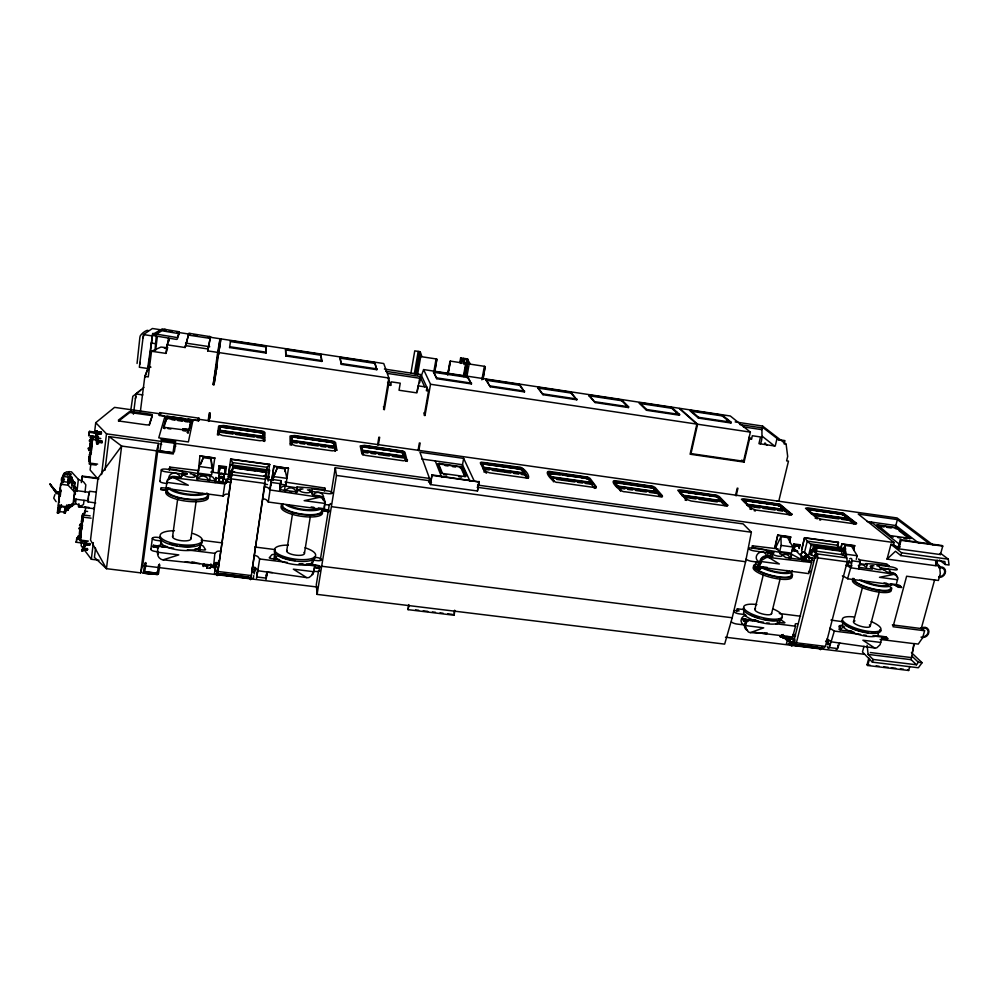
<?xml version="1.0" encoding="UTF-8"?>
<svg xmlns="http://www.w3.org/2000/svg" width="999" height="999" viewBox="0 0 999 999"><rect width="100%" height="100%" fill="white"/><g stroke="black" fill="none" stroke-linecap="round" stroke-linejoin="round"><path stroke-width="1.5" d="M266.583 470.329L267.045 467.307L269.668 464.373L230.669 459.028L228.621 473.339M264.885 475.162L268.793 476.66L268.793 477.634L265.859 478.209L266.558 470.866L251.074 577.597L217.645 573.488L217.782 572.09M267.008 470.017L267.045 467.307L232.567 462.599L230.669 459.028M548.763 473.826L560.139 474.7M548.901 473.189L550.049 472.689M594.417 488.361L591.42 484.265L591.708 482.867L550.936 477.135L548.314 472.777L551.011 472.777M230.544 340.746L229.595 347.552L266.071 353.034L266.296 346.154L230.544 340.746L230.432 341.558L266.184 346.965M266.071 353.034L266.296 346.154M263.199 436.663L263.249 434.24M263.374 441.296L263.724 432.38L262.737 431.593L221.041 425.724L219.93 426.211L218.719 435.052L217.42 434.877L218.656 426.036L223.576 425.487L263.624 431.493L264.985 432.555L264.66 441.471M262.837 436.95L262.999 432.954L261.276 432.018L223.426 426.635L220.467 426.96L219.93 430.931M80.844 527.584C80.482 524.2 78.496 536.825 79.745 534.79M81.581 521.366L81.568 523.101L82.093 521.053M81.756 526.411L81.606 524.85L80.682 528.796M82.268 520.179L82.393 522.277M82.905 515.334L82.917 513.586L82.555 514.947M92.545 436.538L90.647 451.173L91.421 448.901M88.886 459.627L88.861 461.513L89.386 459.552M90.26 447.29L90.36 448.788M90.197 453.783L90.222 451.898L89.523 454.695M92.095 439.173L91.983 437.325L91.296 439.997M251.91 568.419L254.733 569.929L254.695 571.091L251.773 571.903L264.947 484.203M746.303 621.415L745.341 627.097L748.263 631.843A5.719 5.37 82.2 0 0 750.399 632.604L762.374 633.291M250.624 576.972L250.512 579.707L251.136 576.211L251.074 577.597M60.227 496.303L60.315 494.093L56.356 493.581L49.95 484.065L56.718 491.858L59.69 492.245L56.506 492.282L49.95 484.065L56.568 493.144L59.553 493.531L59.253 496.166L60.227 496.303L60.914 490.184L59.94 490.059L59.49 492.669M220.767 551.198A4.121 1.349 7.3 0 0 216.746 551.673L214.872 553.359L213.424 567.794L214.847 566.483L216.021 562.574L213.174 565.184L163.112 559.827A6.256 6.106 -16 0 1 160.664 558.99C155.894 556.206 157.68 549.7 158.479 545.442L157.979 547.664L153.122 546.665L157.979 547.664M80.407 534.602L80.457 537.362M81.456 521.903L81.631 520.554M82.18 521.441L82.48 518.631M82.842 516.146L83.017 514.81M82.667 522.052L83.416 516.333M88.761 460.152L88.948 458.791M90.31 453.271L90.135 454.62L90.472 453.259M139.947 362.4L140.185 363.936M266.034 578.184L265.984 579.27L267.307 571.89M217.645 573.488L232.879 466.283L232.292 471.391M264.523 486.713A4.146 1.174 8.2 0 1 268.444 488.086L270.105 489.972L319.593 497.327A6.119 4.758 2 0 1 321.978 498.064L325.012 502.147L324.101 511.063L328.858 511.7L324.163 510.689L323.926 508.653L318.231 507.892M232.305 465.284L232.567 462.599L232.13 465.634M230.369 477.647L228.471 476.735L228.571 475.761M228.471 476.735L229.208 471.303L232.243 470.741M280.207 485.489L280.994 480.656L271.478 479.37L270.117 487.687M218.007 569.942L218.144 568.593L217.245 575.624L217.47 574.25L250.574 578.334M80.095 532.692L80.02 536.138L80.345 535.302M81.531 520.954L81.731 519.605M88.836 459.165L89.523 454.333M90.984 442.345C91.808 428.983 87.725 458.941 90.747 444.33C90.397 449.35 90.734 442.095 91.059 444.368M90.11 455.407L90.235 454.258M88.299 497.977L88.374 500.636M216.858 571.59L214.997 570.566L215.122 569.405M214.997 570.566L215.747 565.084L218.756 564.298M85.04 492.007L85.827 484.84L83.541 481.843L78.372 479.37L71.453 471.803L66.209 471.903L65.035 474.238M219.193 480.219L219.081 481.231L222.652 481.705L222.765 480.706M222.652 481.705L223.252 477.347L219.68 476.86L219.081 481.231M58.417 505.157L59.391 505.282L58.329 512.949L57.355 512.824L60.602 484.24L62.55 480.219M58.329 512.949L59.391 505.282M59.341 506.53L58.666 512.475A5.582 5.132 11.5 0 1 59.341 506.53L60.127 506.63M64.485 479.195L62.875 482.567L62.088 482.455L62.775 476.448L64.386 473.126L65.172 473.226L64.773 476.323M61.201 504.632L59.441 512.574L57.355 512.824M62.875 482.567L63.749 476.523L68.631 477.172L68.044 482.242L63.162 481.593M61.214 507.405L61.501 504.907M66.671 509.715L65.097 513.299L64.311 513.199L64.997 507.255L65.772 507.355L66.833 504.994M67.757 483.204L68.456 477.197L70.017 473.876L70.804 473.976L70.117 479.945L68.544 483.316L67.757 483.204L68.806 480.956M65.097 513.299L65.772 507.355M68.544 483.316L69.243 477.31L70.804 473.976M66.096 508.104L65.872 510.077L67.932 510.339L68.644 507.28L66.583 507.017L66.096 508.104L68.157 508.366L68.644 507.28M69.318 480.144L70.03 477.122L72.103 477.397L71.866 479.383L71.391 480.407L69.318 480.144L70.03 477.122M66.846 508.241L67.183 505.294M67.932 510.339L68.157 508.366M71.391 480.407L72.103 477.397M71.816 487.699L72.815 482.092L74.875 482.355L74.176 488.449M73.701 489.498L74.875 482.355M59.141 505.819L65.647 506.655L73.102 503.846L74.475 491.958L76.286 487.874L74.188 485.651M75.949 490.821L76.286 487.874M67.095 509.527L75.549 503.558L76.074 499.025M76.96 491.458L78.372 479.37M93.519 508.079L94.031 508.703L78.521 506.705L78.871 503.696M81.344 482.592L82.28 476.073L97.128 478.034M81.743 480.581L82.28 476.073M85.202 543.394L76.124 542.257L76.948 537.937L79.808 538.299M98.576 436.925L88.686 435.564L89.51 431.356L97.203 432.417M76.698 540.034L76.948 537.937M89.51 431.356L88.686 435.564M80.657 532.167L79.695 534.115L80.095 531.655L80.819 531.743M90.959 446.116L90.072 446.378L90.484 443.918M80.032 534.065L80.357 532.13L80.332 534.103M90.809 446.478L90.872 445.129M87.025 541.957L80.22 541.108L80.195 540.059L83.317 514.997L84.878 511.126L87.587 511.476M96.229 465.097L89.336 464.173L93.057 436.163M159.365 415.459L159.753 412.624L198.938 418.169L198.614 420.641L159.365 415.459L159.753 412.624M206.905 566.758L206.768 567.944L210.29 568.369L210.427 567.195A2.51 2.323 0.5 0 0 211.388 565.659M210.29 568.369L210.889 563.936M81.481 542.594L81.119 545.654L91.334 559.265L99.063 560.214M84.952 513.436L85.677 507.305M90.834 463.886L90.11 469.992L97.652 478.633M94.455 433.379L95.729 422.689L114.56 407.38L160.864 413.923M91.334 559.265L93.344 542.607M101.586 474.562L106.506 433.853L95.729 422.689M95.554 548.139L94.43 557.392L106.456 568.681L140.684 572.864L143.044 563.374L158.691 443.406L109.103 436.575L105.007 470.242M219.68 476.86L219.555 477.859L223.139 478.334M256.83 575.661L256.606 578.121L259.665 558.978L258.067 556.868A4.096 1.336 7.8 0 0 254.196 555.407M130.782 410.352L132.805 396.316L140.647 390.209M133.429 414.21L133.729 411.838M133.878 410.789L135.989 393.943L143.918 387.412M166.234 330.607L152.397 328.509L143.431 334.578L139.336 367.257L147.627 368.469L148.601 365.946M84.028 500.324L83.491 504.557L80.682 506.093L75.549 503.558M140.409 411.238L144.818 376.398L148.489 366.883L150.961 367.157M147.627 368.469L152.71 333.554L156.443 333.991L155.045 349.8M156.443 333.991L152.71 333.554L148.127 370.254M167.832 347.814L160.964 347.065L151.523 351.261L148.264 376.91L144.818 376.398M155.594 350.399L157.343 336.675M75.287 494.493L75.437 493.406M90.335 445.292L91.334 439.173M88.961 458.004L89.123 456.755M81.643 519.83L81.993 517.357M90.347 456.918L90.085 461.675L90.385 461.001M80.557 533.129L82.218 524.925L82.38 525.586M164.71 331.031L164.947 329.171M151.523 351.261L165.909 353.396L167.02 344.805L169.193 338.611L168.456 338.349L167.695 344.23M168.831 341.421L169.193 338.611M140.684 572.864L156.568 450.836L158.691 443.406M207.742 336.888L220.042 338.748L218.843 348.077A396.266 3.496 -82 0 1 215.459 372.515L215.772 369.618L216.546 369.73M219.618 348.201L220.829 338.873L383.753 363.536L388.886 378.022L383.579 409.44L384.365 409.553L388.511 385.065L387.575 382.355M230.632 478.171C230.045 483.304 232.005 468.581 230.831 476.698M81.231 531.768L80.757 538.461M88.449 496.878L87.987 501.86L95.704 502.934M143.232 572.752L143.369 571.628L157.392 573.339L157.243 574.462L143.119 573.151L157.243 574.462M159.141 450.861L158.991 452.023L173.289 453.983L173.451 452.822L159.141 450.861L173.451 452.822M161.426 439.123L161.276 440.272L175.412 442.232L175.562 441.071L161.426 439.123L175.562 441.071M163.749 428.259L166.483 417.982L189.773 421.016L190.747 421.403L190.584 422.589M164.735 428.671L164.897 427.447L163.911 427.048M166.321 419.18L166.483 417.982M167.42 419.068L167.582 417.882M150.899 549.3L152.36 538.261A4.845 1.548 6.5 0 1 157.517 537.35L160.227 537.699M159.865 481.156L161.351 469.842A4.908 1.361 7.1 0 1 166.546 469.18L182.38 471.316L182.143 472.477L187.15 473.751M167.245 546.54L153.421 545.516L158.379 545.854M160.652 489.448L165.609 490.097L160.652 489.448L161.051 487.699L166.046 488.099M203.471 565.072L203.272 566.533L203.646 563.998M167.02 344.805L185.115 347.515L188.873 333.441L189.835 333.416L210.527 336.725L207.68 350.899L217.645 352.385L220.042 338.748M169.281 469.542L169.793 467.095L198.639 470.579M169.405 470.092L169.793 467.095M185.115 347.515L188.873 333.441M143.868 573.089L157.792 574.375L157.942 573.276L144.106 571.578M188.624 335.302L189.585 335.277L189.835 333.416M182.904 429.707L183.054 428.846L188.736 429.632L188.299 432.754L187.35 432.617L187.712 430.144L182.904 429.707L187.712 430.144M172.565 536.75L177.747 498.364M181.443 476.798L181.818 473.976L165.884 471.828A4.908 1.361 7.1 0 1 161.351 469.842M189.61 422.202L189.773 421.016M219.655 430.557L219.98 428.146M217.282 570.779C216.346 578.234 218.531 562.4 217.395 570.029M207.68 350.899L210.527 336.725M210.265 338.586L209.39 338.274L209.64 336.413M198.139 473.126L199.063 466.458L203.321 457.679L211.001 458.728L212.575 468.281L211.638 474.937L198.139 473.126L199.912 455.969L214.76 458.004L199.912 455.969M197.24 479.57L198.064 473.563L169.393 468.793M190.934 538.798L196.229 500.536M208.192 420.567L209.241 413.049L210.052 413.161L209.016 420.679M216.296 371.228L213.998 384.727L213.174 384.603L217.645 352.385M214.51 378.696L214.922 375.674M213.998 384.727L220.829 338.873M216.658 369.568L217.295 364.972M218.781 354.283L219.193 351.248M199.912 563.573L185.315 561.763M212.138 471.391L212.899 471.216M198.539 420.979L198.938 418.169M199.75 550.561L200.574 544.705L203.234 546.041L205.582 549.725A3.696 1.199 7.1 0 1 202.31 549.912L194.967 548.988M209.553 480.681L210.215 475.961L212.924 477.197L215.285 480.544A3.734 1.049 7.6 0 1 212.075 480.569L197.203 478.571L196.641 476.548A6.893 1.923 7.4 0 0 193.519 474.463M229.595 347.552L229.708 346.715L266.196 352.21M212.862 471.491L214.76 458.004M219.118 432.105L219.33 430.619L263.561 436.825L263.336 438.299M203.684 563.623L203.371 565.809L207.979 566.371M219.106 465.709L218.119 472.639L219.131 472.477L219.855 467.332L219.106 465.709L226.436 466.708L225.449 473.638L224.563 473.214L225.299 468.069L226.436 466.708M206.768 567.944L207.23 564.672L210.752 565.109M872.901 635.913L882.167 637.075L880.119 644.692L876.847 647.777A5.644 5.195 81.5 0 1 874.699 648.014L831.543 641.87L828.171 639.635A3.884 1.161 15.3 0 0 826.96 639.01M210.215 475.961L197.902 474.525L198.064 473.563M186.713 473.538A6.893 1.923 7.4 0 0 182.967 474.712L181.069 477.31L174.413 476.423A6.706 6.294 7.3 0 0 166.92 481.78L165.996 488.486L223.064 496.028L224.8 483.903L225.986 479.995L227.397 478.933L227.622 481.755L224.8 483.903L174.088 477.847A6.319 4.858 8.5 0 0 171.491 477.922L167.982 479.845L166.758 482.505M214.598 563.873L214.136 567.132L211.064 566.758M216.084 562.425L214.473 573.638L221.94 574.562M218.232 563.598L218.656 560.639M231.306 472.764L231.743 469.692M208.616 421.416L209.852 412.862M209.802 418.668L210.215 415.821M217.794 571.378L217.37 574.413L250.562 578.496L250.999 575.474M231.331 478.109L218.406 567.769L215.622 566.246M231.543 476.61L232.779 467.382L266.546 471.978L265.871 476.56L232.118 471.99M256.93 574.912L257.73 569.592M271.079 481.368L270.667 485.164L271.478 479.37M266.283 576.061L266.858 572.277M285.552 349.887L285.664 349.088L320.954 354.433L321.815 361.426L285.826 356.006L285.552 349.887L320.829 355.219L321.815 361.426M285.826 356.006L285.664 349.088M268.157 474.6L269.668 464.373M253.746 575.636L253.321 578.421L248.838 577.872M254.158 572.852L254.995 567.27M268.331 478.771L269.643 470.129L230.107 464.735L228.022 479.233L231.056 479.645M254.27 573.95L254.733 569.929M268.132 481.093L268.793 476.66M90.547 443.656L91.071 440.484M80.157 531.456L80.407 529.82M323.963 509.028L328.683 510.289L268.294 502.022L271.179 482.43L280.719 483.716L280.994 480.656M273.901 466.096L271.915 479.47L273.901 466.096L288.499 468.369L273.901 466.371M273.039 480.531L273.639 476.573L277.297 467.794L284.827 468.818L286.913 478.371L273.639 476.573M280.569 482.642L279.645 491.258L280.719 483.716L280.232 486.401M290.197 445.042L290.035 436.088L294.643 435.502L334.078 441.421L335.577 442.495L336.825 450.199L332.292 450.849L295.254 445.666L290.397 443.706L291.671 443.881L291.471 445.217M291.146 442.195L291.371 440.721L334.84 446.828L335.015 450.874M291.883 441.021L291.808 437L294.568 436.65M273.776 560.114L274.663 554.058L271.915 554.707L269.231 557.817A3.634 1.186 8 0 0 272.302 558.703L279.495 559.615M284.453 490.721L285.127 486.051L282.367 486.55L279.72 489.198A3.684 1.036 8.4 0 0 282.842 490.059L297.402 492.02L298.164 490.197A6.718 1.886 8.7 0 1 302.959 488.998M280.007 484.165L285.901 484.952L288.486 468.094M477.16 487.275L743.156 523.913L751.373 532.23L745.604 561.725L732.205 617.769L724.65 644.118L317.095 594.393L336.451 475.449L335.277 467.732L429.145 480.656L430.557 484.565L477.447 490.996L479.158 481.918L432.005 474.875L430.357 484.016M858.928 568.868L860.052 561.151L858.74 558.878M88.349 496.89L88.574 495.467M157.517 572.215L158.641 564.997M158.479 573.813L159.828 565.134M286.676 551.211L292.557 513.461M173.139 451.71L174.475 443.169M174.375 451.885L175.712 443.344M296.416 491.346L297.103 486.913L312.362 488.074L325.012 489.785L324.887 490.521M296.466 492.332L297.103 486.913M320.829 355.219L320.954 354.433M60.489 487.2L60.027 493.156M59.403 496.765L59.066 502.759L59.465 501.923M257.03 574.175L257.405 572.402L256.868 576.997L266.258 578.146L266.77 573.551L266.383 575.337M312.05 494.318L312.487 491.545L327.884 493.606A4.733 1.324 9 0 0 332.38 492.869A4.733 1.324 9 0 0 327.535 490.884L312.237 488.823L312.35 490.022L307.43 489.947M304.483 553.196L310.477 515.559M143.694 570.529L144.855 563.299M144.655 572.127L146.054 563.436M339.935 358.117L340.072 357.317L374.887 362.587L376.823 369.705L341.321 364.36L339.935 358.117L374.762 363.386L376.823 369.705M341.321 364.36L340.072 357.317M324.325 490.959L324.8 488.036L285.002 482.067M160.127 449.925L161.513 441.383M324.163 507.205L324.862 502.834A6.494 6.169 -6.8 0 0 319.43 495.866L312.999 495.005L311.463 491.983A6.718 1.886 8.7 0 0 309.403 490.359M334.041 446.94L333.616 442.894L331.793 441.945L294.555 436.488L291.184 436.913L291.271 441.383L335.876 447.827M306.343 564.01L319.643 565.996C321.316 569.755 313.211 568.506 314.91 565.122L313.898 570.766A6.431 6.006 -7.4 0 1 313.049 572.976M334.528 447.827L334.74 447.477M315.896 567.732L315.072 566.97M335.352 451.348L334.34 442.32L330.794 440.921L292.257 435.751L291.283 436.263L291.671 443.881M318.756 565.609L314.91 565.122L315.01 567.332M318.893 568.106L319.792 567.557M318.544 570.866L316.296 584.727L317.095 594.393M320.292 560.089L329.283 504.67M331.281 492.357L335.277 467.732M319.643 565.996L319.73 567.932M374.762 363.386L374.887 362.587M362.587 450.949L361.925 446.878L364.51 446.503M362.949 455.207L361.426 446.141L364.573 445.691L402.56 451.298L403.746 452.097L406.069 461.238M143.032 337.799L143.744 335.552M135.389 398.738L136.114 396.466M377.585 444.88L378.883 437.187L379.67 437.287L378.396 444.805M388.511 385.065L390.696 385.389L391.296 381.855L400.249 383.191L399.038 390.247L416.87 392.882L418.094 385.851L426.998 387.175L426.373 390.696L428.546 391.021L424.25 415.372L425.025 415.484L430.532 384.253L423.601 369.568L678.908 408.204L696.865 424.113L690.097 454.22L744.093 462.087L749.562 438.786L751.548 439.085L752.334 435.739L760.514 436.963L758.94 443.643L775.224 446.053L776.822 439.385L784.952 440.609L784.14 443.931L786.126 444.23L787.687 456.431L786.613 460.864L788.473 461.138L778.783 501.111L776.935 500.849M213.174 384.603L215.772 369.618M410.889 373.276L414.76 350.849L420.179 351.76L419.518 358.541M414.323 373.788L418.206 351.373M415.596 373.988L419.493 351.573M416.283 374.188L420.179 351.76M418.469 364.535L418.993 361.538M417.545 374.812L420.716 356.581L421.765 356.243L420.554 352.547M404.645 456.843L404.508 457.642L403.022 452.659L401.111 451.71M405.507 460.726L403.633 452.747L400 451.336M863.985 646.278L862.474 652.01L872.389 662.15L918.368 667.757L922.077 662.712L918.343 662.25L916.495 664.785L911.15 659.677L913.935 643.643L880.107 639.41M82.03 517.507L82.205 516.171M80.332 531.893L79.945 534.003M82.28 520.504L82.442 519.18M81.531 529.845L82.492 525.124M407.305 461.413L404.957 452.272L403.334 451.186L364.498 445.354L360.189 445.966L361.913 453.708L365.097 455.332L403.321 460.776L407.542 460.089L406.306 459.927M418.057 450.412L419.38 442.944L420.154 443.057L418.806 450.699M92.27 440.147L91.458 450.961M433.541 372.265L433.678 371.478L467.707 376.635L471.441 383.941L436.763 378.721L433.541 372.265L467.569 377.41L471.441 383.941M433.678 372.565L436.088 358.928L420.716 356.581M434.428 372.877L436.85 359.228L436.088 358.928M434.865 371.69L436.85 359.228M436.763 378.721L433.678 371.478M88.624 495.754L88.811 494.143M447.502 374.85L450.474 361.126L465.721 363.461L463.524 375.537M447.952 373.676L449.937 361.238M429.033 481.268L429.533 478.446L419.917 452.222L463.661 458.391L474.075 480.681M448.027 374.737L450.474 361.126M408.691 604.595L408.079 609.652L454.046 615.247L454.87 610.901M408.079 609.652L408.853 605.282M430.557 484.565L432.005 474.875M438.511 463.586L438.274 464.86L439.36 463.449L461.238 466.77L465.709 476.648L442.457 473.426L438.511 463.586L439.36 463.449M459.827 362.425L460.626 357.979L467.145 358.878L468.331 359.877L467.52 364.335M460.302 363.236L461.201 357.967M461.001 363.436L461.813 358.966L460.626 357.979M462.787 361.263L463.324 358.304M463.948 364.498L465.022 358.554M463.898 376.685L467.145 358.878M464.86 375.399L467.832 359.078M464.785 376.248L468.331 359.877M465.621 374.75L466.983 367.307M466.708 377.56L469.18 363.998L470.129 363.648L467.769 359.877M467.569 377.41L467.707 376.635M460.152 466.358L459.915 467.644L461.001 468.044L464.822 476.548M461.001 468.044L461.238 466.77M462.25 466.009L463.661 458.391M481.868 379.857L484.378 366.321L469.18 363.998M482.917 378.658L485.152 366.621L484.378 366.321M483.129 378.996L485.152 366.621M486.001 380.207L486.151 379.42L519.742 384.503L524.463 391.92L490.234 386.763L486.001 380.207L519.592 385.277L524.463 391.92M79.458 528.246L80.12 527.41L80.594 528.946L78.821 528.721L79.62 527.347M79.945 528.309L80.12 527.41M419.63 382.792L420.192 379.845M490.234 386.763L486.151 379.42M454.095 613.099L454.645 610.214M478.896 481.368L477.447 490.996M483.104 469.093L483.366 467.657L481.431 463.361L484.24 463.361M483.616 467.919L483.728 467.27L523.963 472.927M484.04 472.14L484.29 470.829L480.294 462.874L481.143 462.15L518.568 467.07C523.538 465.971 534.128 480.144 524.862 477.759L489.535 472.827L484.29 470.829L485.502 471.004L485.264 472.302M89.835 440.384L90.497 439.56L90.984 441.158L89.186 440.921L89.997 439.498M90.335 440.447L90.497 439.56M299.55 563.985L314.885 565.909L313.137 574.138L309.215 577.41A6.044 6.006 -38.3 0 1 306.718 577.622M519.592 385.277L519.742 384.503M481.955 463.773L483.254 463.286M537.799 388.037L537.949 387.262L571.103 392.282L576.798 399.8L543.019 394.705L537.799 388.037L570.953 393.044L576.798 399.8M524.275 474.425L524.425 473.638M526.348 477.934L522.452 469.468L518.643 468.056M543.019 394.705L537.949 387.262M527.11 478.146L527.36 476.86L522.577 468.831L521.228 468.019L481.555 462.724L485.502 471.004M528.309 478.321L528.558 477.023L527.36 476.86M570.953 393.044L571.103 392.282M553.434 481.83L553.696 480.544L548.439 472.14L587.412 477.347L596.078 486.95L592.607 487.237L557.879 482.38C553.046 483.491 541.52 469.33 550.786 471.615L588.049 477.21L590.009 478.334L596.028 486.463L595.804 488.224M845.966 565.159A3.934 0.987 14.5 0 1 847.214 565.746L850.686 567.757L894.355 574.275A5.819 4.033 -18.8 0 1 896.29 574.937L897.976 577.934L896.041 585.189M82.205 516.508L82.405 515.147M80.944 526.935L79.858 537.287L80.519 535.189M90.747 454.508L91.446 452.06M588.923 395.766L589.085 395.005L621.815 399.95L628.608 406.793L628.446 407.567L595.104 402.547L588.923 395.766L621.665 400.711L628.446 407.567M90.26 446.803L90.459 445.841M92.42 437.624L90.809 450.037L91.196 449.175M88.811 494.705L89.048 492.994M595.104 402.547L589.085 395.005M590.634 482.929L590.771 482.292L551.211 476.748M591.058 483.791L591.221 483.017M594.617 487.937L594.842 486.301M621.665 400.711L621.815 399.95M189.56 428.721L191.071 421.715L166.159 418.206L163.399 427.947M653.758 488.598L657.33 492.719L617.232 487.087L614.098 482.03L651.098 486.925L653.334 487.887L656.693 491.87M617.432 486.688L614.685 482.18L616.683 482.017M620.466 491.196L620.729 489.922L614.235 481.406L652.509 486.525L662.487 496.241L659.215 496.54L625.062 491.77C620.454 492.707 607.017 478.808 616.395 480.869L653.096 486.388L655.182 487.512L662.362 495.754L662.075 497.015L660.913 496.853L661.201 495.591M639.397 403.396L639.56 402.634L671.89 407.53L679.595 414.473L679.432 415.234L646.515 410.289L639.397 403.396L671.728 408.291L679.432 415.234M60.914 490.184L60.589 491.72L59.615 491.583M188.736 429.632L183.054 428.846M188.299 432.754L187.35 432.617M190.747 421.403L188.786 430.519L164.897 427.447M646.515 410.289L646.678 409.515L639.56 402.634M671.728 408.291L671.89 407.53M656.743 492.994L656.905 492.232M659.852 496.59L653.895 487.974L649.912 486.538M690.371 411.101L690.546 410.352L722.452 415.184L731.081 422.215L730.906 422.989L698.426 418.094L690.371 411.101L722.277 415.934L730.906 422.989M60.727 485.951L61.414 483.441M698.426 418.094L698.588 417.332L690.546 410.352M697.602 424.225L690.996 453.596L743.543 461.263L750.374 432.13L730.294 415.984L679.607 408.316L697.602 424.225L750.374 432.13M685.214 500.249L685.501 498.988L677.772 490.247L680.918 489.96L717.095 495.404L719.28 496.54L727.809 505.369L724.712 505.694L691.133 500.998L685.501 498.988L686.663 499.15L686.375 500.412M722.277 415.934L722.452 415.184M716.146 496.241L722.152 501.161L721.827 502.547L724.937 505.694M726.161 505.969L726.448 504.72L716.558 495.554L678.945 490.521L686.663 499.15M727.297 506.131L727.597 504.882L726.448 504.72M735.526 495.442L737.237 488.149L737.949 488.249L736.163 495.854M153.072 547.04L153.471 545.142M746.827 505.269L747.027 504.233L744.143 501.461M165.609 490.097L166.134 487.737M750.062 509.315L750.361 508.066L741.433 499.213L744.405 498.913L780.057 504.283L792.045 514.36L789.135 514.697L756.106 510.089L750.361 508.066L751.485 508.216L751.198 509.465M736.663 611.525L737.299 608.841L743.293 609.49M751.748 548.551L752.409 545.804L778.096 548.876M754.045 548.376L752.409 545.804M83.629 515.309L84.216 513.836M742.369 619.068L742.806 619.205C744.33 618.681 749.15 619.88 747.352 621.778L743.618 621.041L742.369 619.068L755.856 620.454M754.982 566.758L759.065 566.695L760.639 568.818L757.404 568.631L754.982 566.758L757.816 566.895M743.618 621.041L747.951 621.228M756.368 568.256L755.057 566.408M757.404 568.631L756.455 567.894M760.127 568.993L760.726 568.468L758.691 566.296L760.002 560.839A6.144 5.519 -38.6 0 1 767.145 555.881L772.876 556.655L771.003 553.746A6.431 1.648 13.9 0 1 773.401 552.335M793.656 543.893L800.012 544.755L799.687 546.128L794.967 545.479L793.656 543.893L791.345 553.109L779.657 551.535L774.787 547.24L777.759 535.089L790.621 536.85L789.597 542.544M82.38 515.634L82.605 514.348M82.992 515.709L83.416 514.373M767.182 557.28L768.256 552.834L754.482 550.973A4.545 1.174 13.6 0 1 748.875 548.951A4.545 1.174 13.6 0 1 751.673 548.051L765.384 549.9L766.645 551.198L773.226 553.034M754.932 609.203L763.386 574.413M769.804 556.843L770.529 553.883L768.256 552.834M775.099 547.539L777.759 535.089M784.889 510.951L785.077 510.202L782.092 509.79M776.947 504.445L781.093 505.881L785.776 510.089L785.451 511.463L789.198 514.847M779.657 551.535L781.156 545.417L780.968 536.688L787.612 537.599L792.844 547.002L781.156 545.417M790.321 514.935L790.634 513.698L779.57 504.433L742.607 499.5L751.485 508.216M791.445 515.097L791.757 513.861L790.634 513.698M771.515 613.836L780.144 578.796M789.622 540.896L790.284 538.199M760.351 443.968C763.336 438.161 760.938 431.98 762.562 426.049L735.177 421.928M790.571 558.391L791.595 554.27L800.773 559.14A3.509 0.899 14.1 0 1 798.538 559.253L785.701 557.529L782.816 555.344A6.431 1.648 13.9 0 0 779.62 553.633M790.821 558.641L791.595 554.27M792.082 550.262L793.805 550.212L794.967 545.479M88.998 493.768L89.623 491.246L95.704 492.045M799.063 548.576L800.012 544.755M801.623 549.363L804.532 537.687L838.323 542.32L837.549 546.965M801.573 551.123L804.532 537.687M811.463 513.911L807.105 509.265L807.916 509.015M783.228 634.502L782.479 637.499L786.475 637.986M808.378 555.943L804.52 552.297L807.304 541.146L804.844 537.974L838.661 542.607L837.187 545.229L807.304 541.146L812.15 545.616M805.406 555.794L804.645 558.866L805.781 559.964L808.878 560.377L809.652 557.292L808.491 556.206L805.406 555.794L806.555 556.88L809.652 557.292M89.698 453.833L90.21 453.146M815.284 518.431L815.596 517.195L805.494 508.241L808.291 507.917L843.418 513.211L856.667 523.401L853.933 523.751L821.465 519.218L815.596 517.195L816.707 517.345L817.107 519.018M785.901 639.522L786.65 636.513L789.709 636.9L788.96 639.897L785.901 639.522L784.814 638.261M805.781 559.964L806.555 556.88M787.811 638.274L786.388 644.005L790.983 644.567M789.36 637.624L788.698 640.259L793.368 643.044M814.709 550.299L812.662 549.487L811.25 550.199L810.226 554.295L815.059 556.78L792.869 645.029L791.645 646.166L789.135 643.294L789.797 640.659M789.772 641.495L790.771 637.524M811.363 555.369L812.387 551.261L811.25 550.199M790.384 644.73L791.046 642.095M791.196 642.257L790.534 644.904L819.317 648.438M791.658 637.936L791.932 639.36L795.554 626.211L795.167 624.375A3.884 1.149 14.9 0 1 797.639 623.776M820.878 547.914L816.495 547.315L817.157 547.927L816.37 551.048L813.985 550.724L815.009 546.628L844.217 550.599L843.168 554.682L846.815 557.917L847.189 561.838L825.411 646.403L823.613 648.076L794.655 644.505L792.282 641.808M815.396 555.419L816.345 547.852L813.686 545.404L812.662 549.487L817.457 553.946L846.815 557.917M794.655 644.505L796.378 642.819L817.781 557.867L817.457 553.946M92.595 438.586L93.169 436.625M837.587 545.217L838.323 542.32M840.721 548.389L841.882 543.868L854.532 545.604L853.72 550.412M841.071 548.688L841.882 543.868M848.838 519.917L849.025 519.18L845.978 518.743M853.646 523.851L849.45 520.429L849.799 519.068L844.58 514.81L840.346 513.374M844.467 553.084L845.604 548.676L811.4 544.005L808.079 557.305L815.496 558.304M822.264 646.603L820.479 649.712L819.168 648.264L791.907 644.917M854.882 523.963L855.194 522.727L842.969 513.361L806.668 508.516L816.707 517.345M855.993 524.113L856.305 522.889L855.194 522.727M828.521 640.459L827.434 644.68C830.656 638.998 829.682 652.934 827.297 646.74M849.025 560.914L847.901 565.259L852.01 565.809M853.758 548.601L854.532 545.604M829.719 628.259A3.896 1.136 15.2 0 1 830.943 628.87L834.327 631.081L829.345 647.552L837.487 648.551L839.697 642.881M895.566 584.79C896.59 587.662 906.18 587.524 898.65 587.312C888.748 582.529 904.083 586.376 898.838 585.576L847.839 578.808C847.052 577.922 856.143 554.795 849.6 558.841M856.268 559.365L857.217 555.731L851.598 546.353L845.067 545.454L843.081 549.512M839.21 629.482L840.246 625.486L838.898 626.248L840.147 629.607A3.472 0.999 15.3 0 0 843.343 630.481L851.66 631.53M839.472 629.757L840.246 625.486M871.103 523.301L871.415 522.102L899.812 544.58M876.91 525.973L877.222 524.775L897.065 527.797L911.001 538.498L890.246 535.614L877.222 524.775M866.42 567.37L867.132 564.647L865.908 563.586L878.034 564.385L889.01 565.859L888.835 566.545M853.508 621.728L862.462 587.449M891.183 537.262L891.508 536.038M895.504 526.723L897.389 519.592L858.241 514.073L894.055 542.569L893.256 545.579M937.699 560.464L935.276 565.659L887.05 559.103L890.971 544.28L893.506 544.63L898.788 548.851L940.421 554.557L942.744 546.103L941.957 545.516L900.311 539.747L898.039 548.251M895.828 527.385L895.516 528.583L896.752 528.983L897.065 527.797M870.191 626.336L879.282 591.995M909.777 666.433L908.665 670.491L867.731 665.509L867.045 664.797L868.843 658.004M867.731 665.509L869.542 658.703M898.788 548.851L901.048 540.322L900.311 539.747M872.389 662.15L873.101 659.465L868.094 654.382L867.095 645.267M940.371 553.184L948.301 559.178L949.05 565.022L945.254 564.497L944.879 561.575L900.823 555.569L901.573 552.784L890.971 544.28M887.911 638.761C884.802 640.247 881.593 637.1 887.487 638.985C889.01 636.188 877.459 636.026 883.928 636.912M885.139 636.713L886.2 637.125M937.05 560.289L935.601 565.596L939.559 566.133L940.296 573.588L938.398 580.469L906.63 576.223L893.044 626.735L924.587 630.744L922.676 637.687L918.256 644.08L914.26 643.581L912.337 652.622M934.602 579.907L921.265 628.558L892.357 624.875M165.222 423.064L165.959 420.479M880.943 568.781L881.343 568.044L894.667 569.83A4.57 1.111 14.8 0 0 896.952 568.893A4.57 1.111 14.8 0 0 891.12 566.858L877.859 565.072L879.395 566.371L876.81 565.784M811.101 560.901L811.538 562.512L768.668 557.454A5.832 4.221 -15.9 0 0 766.295 557.529L761.5 560.364L759.44 567.095L808.753 573.626L811.538 562.512L811.812 557.604M81.119 526.823L81.443 525.998M81.93 521.74L81.556 521.965M149.338 425.112L152.385 415.671L129.783 412.487L118.481 421.178M88.449 501.073L88.099 501.948M89.186 493.031L89.473 492.332L75.449 490.497L74.226 496.141L74.226 499.038L88.249 500.861M859.664 563.174L860.002 561.863L851.76 560.751L850.174 563.149L849.212 560.851M90.584 449.088L90.197 449.95L90.722 446.303M165.909 353.396L167.357 349.213M91.496 439.173L91.808 438.486L91.933 439.185M417.232 391.546A383.653 63.387 -82.3 0 1 419.73 378.259L420.591 375.811M420.467 378.371L423.601 369.568M144.693 377.36L148.988 366.196M200.787 464.285L203.321 457.679M78.746 537.799L78.372 536.238L78.746 537.799L80.145 536.451L79.233 537.862M76.124 542.257L76.586 541.083M79.695 534.115L80.582 533.778M272.627 479.57L277.297 467.794M80.469 524.038L79.558 525.449L80.469 524.038L81.331 525.674L80.956 524.1M78.521 506.705L81.693 506.555M72.228 505.182L71.753 506.268L69.693 506.006M73.102 503.846L74.913 499.662M64.311 513.199L65.897 509.615M90.347 449.5L89.061 450.549L88.686 448.988L89.061 450.549M74.513 483.891L71.391 477.235L73.889 482.554M74.475 491.958L68.119 485.227L69.992 481.193M90.822 436.401L91.708 438.037L91.321 436.476L90.035 437.525M87.562 549.612L83.566 549.625L83.392 548.601L87.4 548.588L87.562 549.612L81.756 550.899L84.865 542.932L86.076 542.932L85.939 544.605L89.96 544.605L89.785 543.581L85.777 543.581L85.939 544.605M81.756 550.899L84.865 542.932M83.392 548.601L84.952 545.317M85.777 543.581L86.076 542.932M83.566 549.625L85.639 545.254L89.96 544.605M87.4 548.588L87.263 550.249M89.785 543.581L89.66 545.242M775.724 547.627L780.968 536.688M56.568 493.144L56.718 491.858M65.172 473.226L63.561 476.548L62.775 476.448A5.607 5.182 13.2 0 0 62.088 482.455M67.108 475.487L69.106 471.491M80.519 538.086L80.632 531.693L82.38 523.801M784.577 636.051L783.154 638.274L781.805 636.725M675.037 414.048L676.585 411.713M54.933 494.567L53.721 498.164L56.144 501.698M726.098 421.74L727.771 419.43M102.173 441.258L98.102 441.108L102.173 441.258L102.26 442.407L98.189 442.27L97.927 443.856L96.703 443.818L95.692 431.318L97.265 430.919L97.015 432.517L101.423 432.23L97.365 432.067M97.015 432.517L97.265 430.919M97.103 433.666L101.174 433.828L101.423 432.23M96.703 443.818L96.041 430.881M97.927 443.856L98.189 442.27M97.84 442.707L102.26 442.407M65.909 508.541L68.619 505.182M66.558 507.967L69.281 504.607M78.909 537.037C81.668 535.277 76.711 537.812 79.371 537.537M89.273 449.962L90.122 448.451L88.774 449.887L88.324 448.201L88.774 449.887M219.83 426.873L223.439 426.473M887.05 559.103L895.491 551.261L900.823 555.569M157.155 571.79L157.854 571.216L158.366 571.94M223.064 496.028L224.937 494.555A4.158 1.199 7.8 0 1 228.983 494.218M71.391 477.235L69.431 477.984L72.303 485.152L69.181 478.496L71.154 477.747M310.964 492.12L312.487 491.545M481.306 463.998L484.115 464.011M750.399 632.604L763.711 627.847L745.304 625.549M167.308 347.165L164.348 348.189L166.758 347.677M163.112 559.827L178.796 554.882L157.505 552.222M361.376 447.115L364.36 446.978M319.593 497.327L304.146 500.661L324.962 503.434M894.355 574.275L879.482 577.31L897.502 579.72M548.326 473.139L586.238 478.059L588.124 478.746L591.583 483.491M784.49 637.1L779.944 636.538L782.479 636.45M481.443 463.736L521.903 469.43M806.792 508.891L808.79 509.078M220.142 426.948L263.274 433.017M742.781 499.875L777.147 504.62L780.544 505.794M680.369 491.046L679.482 491.57M614.909 482.629L653.196 488.186M482.342 463.973L483.129 463.923M292.058 437.062L293.157 437.025M764.173 632.991L767.17 632.879M220.854 427.048L223.351 427.135M81.593 549.875L82.792 549.862L82.967 550.899M85.04 543.968L86.251 543.968M97.053 443.381L98.289 443.419M137.063 363.486L139.885 337.325C139.448 334.315 148.714 328.209 148.202 331.031M101.523 433.379L97.452 433.229L98.102 441.108M95.692 431.318L96.915 431.368M681.281 491.121L678.92 491.496M744.829 500.074L743.181 500.536M873.101 659.465L916.495 664.785M145.504 572.877L150.112 573.438M153.184 573.813L157.792 574.375M415.559 609.889L418.618 610.264M423.214 610.826L427.809 611.388M432.405 611.937L435.464 612.312M440.047 612.874L443.119 613.249M447.702 613.811L452.297 614.36M867.045 664.797L870.067 665.159M876.123 665.896L879.157 666.271M883.703 666.82L888.248 667.369M891.27 667.744L895.816 668.294M900.361 668.843L903.383 669.218M792.632 635.576L795.666 635.951M191.933 561.975L194.955 562.35M758.291 632.817L792.819 637.062M825.586 641.158L828.358 641.508M266.658 572.177L272.402 572.564M825.911 641.508L828.683 641.857M780.244 636.887L784.789 637.449M789.135 638.324L791.795 638.648M217.969 571.478L251.498 575.611M796.378 642.819L825.411 646.403M870.304 652.534L911.275 657.579M220.255 573.563L248.601 577.047M792.981 644.068L817.569 647.102M235.851 575.836L238.898 576.211M804.395 645.816L807.342 646.178M224.937 574.924L238.374 576.585M241.371 576.947L245.854 577.497M794.043 644.942L798.638 645.504M801.697 645.878L806.293 646.453M809.352 646.828L813.948 647.389M817.02 647.764L820.079 648.151M868.094 654.382L911.15 659.677M142.32 565.534L316.908 586.987M725.461 637.212L864.447 654.308M840.509 625.761L843.456 626.136M161.114 540.934L156.806 540.397A4.845 1.548 6.5 0 1 152.36 538.261M312.475 560.027L317.045 560.601A4.67 1.523 8.7 0 0 321.528 559.64A4.67 1.523 8.7 0 0 316.77 557.504L314.161 557.167M745.429 614.647L739.36 613.873A4.495 1.349 14.2 0 1 733.853 611.725A4.495 1.349 14.2 0 1 736.675 610.626L739.035 610.926L737.299 608.841M777.072 622.152L782.729 622.864A3.472 1.024 14.7 0 0 784.952 622.664L779.357 618.731M877.122 635.676L881.255 636.201L883.728 638.598M321.978 566.283L732.205 617.769M158.292 546.253L173.576 548.176M187.35 549.9L214.872 553.359M259.665 558.978L287.275 562.437M763.436 622.19L746.628 620.079L745.903 619.205L744.605 624.537A6.056 5.407 -35.5 0 0 747.514 630.456M775.674 623.713L795.554 626.211M834.327 631.081L860.564 634.365M315.946 567.37L318.956 567.744M76.486 539.11L80.782 539.647M80.195 540.059L88.374 541.083M158.204 551.81L155.345 551.448A4.833 1.586 6.4 0 1 151.161 548.913M744.492 624.974L736.925 624.038A4.495 1.374 14.2 0 1 731.43 621.865M313.936 571.74L293.331 569.168L306.718 577.622L257.892 570.729L256.293 568.581A4.083 1.361 7.7 0 0 252.447 567.107M880.718 642.444L862.874 640.209L874.699 648.001M82.917 517.12L91.121 518.169M201.211 540.209L222.627 542.932M254.745 547.002L274.638 549.525M779.345 613.536L800.586 616.233M830.943 620.079L843.081 621.765M84.54 506.918L89.086 507.504M60.315 506.555L65.172 507.192L64.598 512.2L59.74 511.588M83.317 514.997L90.147 515.871M60.602 484.24L68.119 485.227M331.668 506.693L745.604 561.725M65.06 473.801L69.918 474.438M82.055 476.573L98.938 478.808M167.607 487.924L170.567 488.324M311.101 506.955L313.948 507.33M762.986 566.87L767.294 567.432M884.003 582.904L886.775 583.279M890.933 583.828L895.104 584.378M757.492 568.281L760.214 568.643M68.456 477.197L69.243 477.31M69.555 478.146L71.616 478.421M72.34 483.129L74.413 483.404M231.318 478.883L265.347 483.466M817.781 557.867L847.189 561.838M297.165 487.887L285.127 486.051M791.845 554.507L754.22 547.677M859.689 563.648L867.132 564.647M264.435 484.14L267.47 484.54M219.867 478.546L215.784 477.997L215.309 481.368L226.211 482.829L226.698 479.47L222.602 478.921M806.593 557.492L802.547 556.942L801.785 560.027L811.213 561.288L811.987 558.216L809.29 557.854M89.323 463.012L97.602 464.123M166.783 482.355L188.312 485.227L174.088 477.847M760.801 561.5L779.382 563.973L768.668 557.454M167.27 483.553L164.385 483.166A4.895 1.386 7 0 1 160.115 480.831M759.627 562.387L751.985 561.376A4.545 1.199 13.7 0 1 746.178 558.953M232.767 467.52L266.546 472.115M236.95 468.481L241.496 469.105M244.53 469.518L255.145 470.954M259.69 471.578L262.712 471.99M825.274 548.513L828.208 548.913M831.143 549.313L835.539 549.912M838.461 550.312L841.395 550.711M817.157 547.927L842.095 551.323L841.295 554.42L843.168 554.682M219.855 467.332L225.299 468.069M199.063 466.458L212.575 468.281M857.217 555.731L845.716 554.183L845.067 545.454M232.13 471.853L234.902 472.227M263.711 476.136L265.871 476.423M793.805 550.212L796.153 550.524M793.356 550.437L797.165 550.948M210.777 472.04L229.333 474.55M231.868 474.775L265.834 479.37M267.994 479.77L272.627 480.407M791.757 550.574L797.889 551.398M106.506 433.853L429.533 478.446M477.572 485.077L894.055 542.569M89.073 432.292L99.863 433.778M428.571 482.08L431.468 482.48M894.105 546.116L900.274 546.965M92.52 437.337L100.824 438.474M92.12 439.423L100.437 440.559M230.644 459.29L269.668 464.635M778.059 535.389L790.933 537.15M842.219 544.168L854.882 545.904M156.568 450.836L121.641 446.066L109.103 436.575M336.451 475.449L751.373 532.23M901.573 552.784L948.301 559.178M594.58 487.587L595.754 487.749M167.907 428.583L170.916 428.996M182.954 430.681L185.951 431.106M443.656 474.612L446.64 475.024M458.603 476.685L461.588 477.097M890.309 536.588L893.356 537.012M897.926 537.649L900.973 538.061M904.02 538.486L907.067 538.911M432.205 475.412L479.158 481.918M901.048 540.322L942.744 546.103M197.902 419.155L897.102 517.957L932.904 544.892M159.465 415.122L163.973 415.759M166.995 416.183L185.052 418.731M188.074 419.155L198.614 420.641M400.05 451.511L364.473 446.328L361.313 446.79L362.187 450.661L404.907 456.655M484.153 463.199L519.792 468.431L521.865 469.393L524.712 474.125M550.899 472.602L584.952 477.547L588.136 478.721M681.118 490.934L715.147 495.941M808.566 508.891L844.043 514.735M171.865 419.692L174.825 420.117M177.785 420.529L182.218 421.153M185.177 421.578L188.137 421.99M615.272 482.142L653.259 487.912M679.894 491.246L715.359 496.241L717.332 496.928L721.103 500.586L682.829 495.217M743.468 500.199L778.358 505.107L784.877 509.865M807.429 509.203L841.757 514.035L848.838 518.831M234.066 428.633L237.125 429.071M241.721 429.72L244.792 430.144M247.852 430.581L250.911 431.006M255.507 431.655L260.102 432.305M297.465 437.562L300.474 437.987M304.995 438.623L308.004 439.048M312.525 439.685L315.534 440.109M318.544 440.534L321.553 440.959M326.074 441.595L329.083 442.02M368.993 447.639L372.09 448.064M376.723 448.726L379.807 449.163M382.892 449.587L385.989 450.025M390.621 450.674L393.706 451.111M396.79 451.548L399.887 451.985M490.034 464.672L493.031 465.097M503.521 466.57L506.53 466.995M511.026 467.632L514.023 468.056M553.858 473.663L556.942 474.1M567.732 475.611L570.816 476.048M581.605 477.572L584.69 477.997M616.408 482.467L620.953 483.104M623.988 483.541L627.022 483.966M631.58 484.602L634.602 485.027M639.16 485.676L642.195 486.101M645.229 486.525L648.264 486.95M680.981 491.558L683.965 491.983M688.436 492.607L691.42 493.031M694.405 493.444L698.875 494.08M709.327 495.554L712.312 495.966M744.492 500.499L747.577 500.936M752.185 501.585L755.269 502.022M758.341 502.447L762.949 503.096M766.033 503.533L769.105 503.971M773.726 504.62L776.797 505.044M808.416 509.502L811.45 509.927M815.983 510.564L819.005 510.988M822.04 511.413L826.573 512.062M829.607 512.487L832.629 512.912M837.162 513.548L840.196 513.973M223.326 427.297L235.589 429.021M238.649 429.445L262.088 432.967M294.468 437.312L306.518 438.998M309.528 439.423L327.597 441.97M364.398 447.152L370.579 448.027M373.676 448.451L384.49 449.975M387.575 450.412L401.935 452.647L404.033 456.755L404.145 456.106L362.699 450.287M485.626 464.21L512.624 468.019M515.621 468.444L521.366 469.692L523.838 473.563M563.224 475.137L583.279 477.959M681.143 491.733L715.009 496.565M749.3 501.336L775.461 505.019M813.174 510.327L831.343 512.887M834.365 513.311L838.91 513.948M220.03 430.257L262.924 436.288M291.983 440.359L334.141 446.278M617.569 486.063L656.468 491.52L656.331 492.145L653.983 489.423M747.027 504.233L784.665 509.515L784.515 510.127L780.394 506.406L776.997 505.232M811.613 513.299L848.638 518.493L848.476 519.105L846.178 517.22M421.778 459.028L462.487 464.735L470.067 481.306M483.366 467.557L524.837 473.476M657.467 492.082L617.207 486.338L614.885 483.391M722.152 501.161L682.467 495.492L679.732 492.507M746.665 504.495L785.776 510.089M811.263 513.561L849.799 519.068M867.007 521.49L895.816 525.536L919.13 543.394M219.293 430.844L223.002 431.356M255.844 435.964L258.891 436.401M298.738 441.983L301.723 442.407M361.975 450.861L365.659 451.373M483.017 467.832L486.588 468.331M512.162 471.928L515.222 472.352M519.368 472.939L522.352 473.351M552.609 477.597L557.167 478.234M569.343 479.945L572.377 480.369M621.915 487.325L617.232 487.087M626.098 487.899L629.407 488.374M682.117 495.766L685.751 496.278M690.346 496.915L693.406 497.352M754.407 505.906L757.417 506.331M776.136 508.953L779.108 509.365M833.054 516.933L836.138 517.37M839.884 517.894L842.931 518.319M217.919 431.293L264.673 437.849M362.075 451.311L404.795 457.305L403.521 453.396L402.335 452.584M483.254 468.306L525.686 474.438M550.799 477.784L592.494 483.803M682.567 496.253L722.015 501.785M748.326 505.469L786.375 510.988M813.011 514.547L850.336 519.955L853.483 522.527M220.642 432.317L232.842 434.028M235.889 434.453L254.183 437.025M257.23 437.45L261.813 438.086M292.645 442.407L297.14 443.032M300.137 443.456L304.633 444.093M307.63 444.505L318.119 445.979M321.116 446.403L325.612 447.028M328.609 447.452L333.104 448.076M363.461 452.335L368.044 452.972M371.091 453.396L375.674 454.046M378.721 454.47L389.398 455.969M392.457 456.393L404.657 458.104M484.64 469.305L489.248 469.955M492.307 470.379L510.739 472.964M513.811 473.401L518.419 474.038M521.49 474.475L524.562 474.9M556.68 479.408L574.8 481.943M577.822 482.367L582.355 483.004M585.377 483.429L589.909 484.053M620.154 488.299L624.775 488.948M627.859 489.373L632.492 490.022M635.576 490.459L646.365 491.97M649.45 492.407L657.167 493.481M685.426 497.44L696.041 498.926M699.075 499.35L717.282 501.91M748.139 506.231L760.077 507.904M763.061 508.316L774.999 509.989M777.984 510.414L782.467 511.038M814.347 515.509L838.773 518.931M841.82 519.355L849.45 520.429M439.398 464.036L461.263 467.095M877.297 525.324L896.69 528.046L909.34 537.774M218.906 433.703L217.62 433.516L222.315 435.477L260.015 440.746L264.86 440.134L263.574 439.947M335.564 450.025L336.825 450.199M361.913 453.708L363.174 453.883M552.497 480.382L553.696 480.544M619.555 489.76L620.729 489.922M445.067 465.559L448.039 465.984M452.497 466.595L455.469 467.02M881.205 526.573L884.065 526.972M886.925 527.372L891.22 527.971M135.989 393.943L142.869 394.93M185.364 345.579L207.942 348.963M218.469 352.51L388.886 378.022M430.532 384.253L696.865 424.113M151.199 343.032L155.819 343.718M765.584 443.331L764.572 443.181L766.895 445.042M169.306 331.069L172.377 331.543M176.998 332.242L189.298 334.103M193.906 334.802L196.978 335.264M189.585 335.277L209.39 338.274M384.415 369.068L421.029 374.588L428.546 391.021M285.951 355.194L321.953 360.614M341.446 363.549L376.96 368.893M436.9 377.922L471.59 383.141M490.384 385.976L524.625 391.133M543.169 393.918L576.96 399.013M595.267 401.773L628.608 406.793M646.678 409.515L679.595 414.473M698.588 417.332L731.081 422.215M143.431 334.578L151.761 335.839M385.726 371.278L419.942 376.423L424.625 386.8M739.847 424.563L763.748 428.159L779.345 440.222M185.552 343.082L209.753 346.715M387.812 373.464L419.73 378.259M743.393 426.885L761.675 429.632M859.165 559.802L886.737 563.96L889.01 565.859M840.421 514.16L843.718 514.997M713.948 495.566L716.408 496.166M819.43 519.83L820.703 520.067M584.815 477.372L588.723 478.796L591.708 482.867M754.133 510.701L755.406 510.951M584.815 478.184L587.587 479.008M518.518 468.681L519.805 468.931M330.694 441.57L334.228 442.982L334.84 446.828M330.619 442.395L332.605 442.894M260.202 431.643L263.636 433.042M778.046 505.294L780.294 506.068M715.059 496.416L717.257 497.202M651.036 487.412L652.235 487.762M585.963 478.246L588.586 479.433M331.893 442.482L333.816 443.244M261.426 432.555L262.537 432.917M812.387 551.261L816.083 552.672M802.559 551.523L804.52 552.297M791.97 638.036L794.367 639.06M465.721 363.461L464.11 362.724L461.813 358.966M520.979 469.293L522.327 470.104M485.701 472.714L486.588 473.139M229.108 472.265L231.968 473.626M847.839 578.808L844.38 576.76A3.934 1.011 14.6 0 0 842.369 575.899M181.818 473.976L183.429 475.049M897.389 519.592L929.257 543.643M939.634 553.97L940.421 554.557M939.472 560.052L945.254 564.497M899.075 530.781L909.515 538.823M762.562 426.049L786.126 444.23M939.559 566.133L935.526 561.688M878.221 527.035L880.643 528.946M762.387 436.376L774.437 445.929M850.786 519.867L853.121 521.778M749.163 437.125L751.548 439.085M844.43 515.422L849.649 519.68M900.012 585.614L901.685 587.474M741.77 460.052L744.093 462.087M842.819 549.375L845.616 551.835L845.379 556.643L846.702 555.919L845.491 554.845M837.187 545.229L841.258 548.813M921.115 627.647L924.587 630.744M780.956 506.493L785.626 510.701M911.413 652.609L922.077 662.712M911.787 656.018L918.343 662.25M795.067 550.049L801.66 556.393M907.929 669.767L908.665 670.491M787.861 638.648L788.96 639.897M786.325 639.372L788.149 641.458M658.191 493.019L660.202 495.329M268.294 502.022L266.633 500.087A4.133 1.199 8.2 0 0 262.725 498.701M766.745 633.865L754.058 632.292M161.126 443.743L161.663 444.393L160.439 444.23M175.175 445.679L175.699 446.328L174.488 446.166M835.713 648.888C837.437 650.836 838.336 646.503 837.699 645.254M462.887 467.395L466.67 475.699M423.913 412.824L425.025 415.484M437.937 463.823L441.633 473.089M435.239 460.914L441.758 477.397M78.434 537.425L77.997 536.226M388.211 378.334L390.696 385.389M403.983 455.219L403.171 452.709L401.411 452.035L363.024 446.628L361.501 446.853L362.337 450.574M453.833 614.547L454.046 615.247M383.466 406.68L384.365 409.553M334.215 445.417L333.816 442.957L332.105 442.27L293.069 436.775L291.433 436.988L291.621 440.646M328.746 509.915L328.858 511.7M324.8 488.036L325.012 489.785M211.001 458.728L211.763 467.17M101.074 432.679L101.174 433.828M101.811 441.695L101.91 442.844M97.427 437.612L97.74 441.558M284.827 468.818L285.04 471.603M285.814 482.554L285.901 484.952M84.878 511.126L84.89 512.2M215.035 375.599A396.266 3.496 -82 0 1 214.61 378.671M63.012 477.047A5.569 5.145 13.3 0 1 64.386 473.126M938.885 567.32A5.632 4.895 -42.5 0 1 945.516 571.49A5.632 4.895 -42.5 0 1 938.785 577.372M939.085 568.069A4.783 4.146 -42.5 0 1 944.704 571.59A4.783 4.146 -42.5 0 1 938.998 576.585M921.465 628.945A4.708 4.071 -40 0 1 928.083 631.231A4.708 4.071 -40 0 1 922.477 636.688M921.066 628.321A5.557 4.808 -40 0 1 928.92 631.68A5.557 4.808 -40 0 1 921.003 637.125M792.694 634.752A3.884 1.174 15 0 1 794.917 634.577M879.982 629.82A4.52 1.274 15.5 0 1 879.245 631.468M840.346 629.832A5.207 4.558 -38.2 0 1 844.63 626.885M745.941 628.271A5.307 4.733 -35.5 0 1 745.391 627.16M745.316 624.625A5.307 4.733 -35.5 0 1 745.791 623.376M750.162 620.354A5.307 4.733 -35.5 0 1 752.734 620.679M743.681 624.712A5.257 4.708 -35.5 0 1 745.953 615.322M802.185 556.705A2.572 2.298 -40.1 0 1 801.123 553.758A2.572 2.298 -40.1 0 1 804.17 552.135A2.572 2.298 -40.1 0 1 805.756 554.807M805.144 555.956A2.572 2.298 -40.1 0 1 803.421 556.868M798.825 546.715A2.535 2.273 -40.2 0 1 799.175 547.864M796.79 550.524A2.535 2.273 -40.2 0 1 794.48 547.539A2.535 2.273 -40.2 0 1 798.426 546.278M804.32 557.817A2.348 2.098 -40.1 0 1 806.817 555.332A2.348 2.098 -40.1 0 1 808.753 557.829M801.822 556.218A2.335 2.085 -40.1 0 1 802.472 552.584A2.335 2.085 -40.1 0 1 805.606 554.195M804.982 555.819A2.335 2.085 -40.1 0 1 803.408 556.655M891.108 589.373A20.08 5.157 14.9 0 1 872.015 590.771A20.08 5.157 14.9 0 1 852.609 579.919M891.545 587.699A20.08 5.132 14.9 0 1 872.452 589.073A20.08 5.132 14.9 0 1 853.046 578.259M866.283 635.376A16.221 4.62 15.4 0 1 863.648 634.964M854.17 632.317A16.221 4.62 15.4 0 1 850.611 630.781M878.171 633.204A18.694 5.32 15.4 0 1 860.264 634.977A18.694 5.32 15.4 0 1 842.382 624.175M874.649 632.891A18.706 5.282 15.4 0 1 872.314 632.954M868.181 632.642A18.706 5.282 15.4 0 1 863.573 631.855M862.387 631.593A18.706 5.282 15.4 0 1 859.977 630.981M858.79 630.656A18.706 5.282 15.4 0 1 851.373 627.959M850.087 627.347A18.706 5.282 15.4 0 1 847.764 626.111M846.752 625.486A18.706 5.282 15.4 0 1 843.268 621.977M889.023 584.415A16.371 4.146 14.8 0 1 878.158 585.314A16.371 4.146 14.8 0 1 861.563 580.032M885.901 583.566A14.76 3.759 14.9 0 1 886.987 585.826M890.371 587.462A18.856 4.82 14.9 0 1 872.439 588.736A18.856 4.82 14.9 0 1 854.22 578.583M891.345 583.778A18.869 4.783 14.8 0 1 881.143 586.45A18.869 4.783 14.8 0 1 859.764 580.032M871.165 621.553A19.93 5.607 15.4 0 1 875.948 631.705A19.93 5.607 15.4 0 1 845.891 623.576A19.93 5.607 15.4 0 1 854.332 617.007M880.306 629.832A19.93 5.632 15.4 0 1 861.238 631.68A19.93 5.632 15.4 0 1 842.157 620.229M869.405 624.862A8.654 2.435 15.4 0 1 866.682 627.31A8.654 2.435 15.4 0 1 855.943 624.35A8.654 2.435 15.4 0 1 854.982 620.879M782.504 635.651A2.522 2.235 -36.3 0 1 781.605 634.914M787.324 638.923A2.31 2.035 -36.3 0 1 784.565 636.688M782.617 635.451A2.298 2.035 -36.3 0 1 781.792 634.777M892.282 573.376A5.32 4.658 -41.3 0 1 893.506 573.713M894.542 574.363A5.32 4.658 -41.3 0 1 895.341 575.287M883.054 569.755A5.27 4.633 -41.4 0 1 890.396 571.79M792.02 576.311A20.017 5.37 14 0 1 771.515 577.572A20.017 5.37 14 0 1 753.558 566.808M791.358 572.964A20.017 5.357 14 0 1 771.94 575.861A20.017 5.357 14 0 1 755.619 564.135M769.292 623.126A16.171 4.808 14.4 0 1 766.757 622.901M758.566 621.153A16.171 4.808 14.4 0 1 754.657 619.817M779.732 620.804A18.644 5.544 14.4 0 1 760.514 622.464A18.644 5.544 14.4 0 1 743.98 611.738M776.31 620.267A18.644 5.507 14.4 0 1 763.773 619.293M758.99 618.081A18.644 5.507 14.4 0 1 755.556 616.957M754.482 616.545A18.644 5.507 14.4 0 1 750.524 614.785M789.572 571.241A16.321 4.321 14 0 1 777.846 572.052A16.321 4.321 14 0 1 761.563 566.77M758.915 564.797A16.321 4.321 14 0 1 759.715 561.6M786.962 570.454A14.723 3.921 14 0 1 787.574 572.677M791.258 574.363A18.794 5.02 14 0 1 771.99 575.524A18.794 5.02 14 0 1 755.132 565.446M792.182 570.629A18.806 4.983 14 0 1 772.914 571.74A18.806 4.983 14 0 1 756.031 561.713M772.864 608.828A19.868 5.844 14.4 0 1 776.835 619.13A19.868 5.844 14.4 0 1 746.665 611.101A19.868 5.844 14.4 0 1 756.817 604.557M781.83 617.382A19.868 5.869 14.4 0 1 761.35 619.118A19.868 5.869 14.4 0 1 743.706 607.729M771.54 613.161A8.629 2.535 14.4 0 1 761.987 613.836A8.629 2.535 14.4 0 1 755.544 608.691M781.655 555.182A5.17 1.324 13.9 0 1 778.995 556.268A5.17 1.324 13.9 0 1 772.539 554.208A5.17 1.324 13.9 0 1 774.088 552.772M808.541 571.578A3.921 1.024 14.3 0 1 810.776 571.478M811.688 560.402A3.934 0.999 14.2 0 1 813.561 560.439M879.42 567.607A5.182 1.274 14.7 0 1 880.431 569.705A5.182 1.274 14.7 0 1 873.388 568.231A5.182 1.274 14.7 0 1 872.402 566.146M896.677 576.835A6.069 5.32 -41.3 0 0 892.469 572.689L886.9 571.94L882.154 568.693A6.456 1.586 14.7 0 0 880.156 567.532M858.641 567.282A3.521 0.874 14.6 0 0 859.727 567.469L872.314 569.155L870.641 567.145A6.456 1.586 14.7 0 1 873.963 565.821M858.291 565.659A5.282 4.658 -41 0 1 865.159 566.583M789.198 558.903A5.357 4.795 -39.3 0 1 790.534 558.903M782.142 555.419A5.307 4.758 -39.3 0 1 789.685 557.492M760.788 563.536A5.382 4.833 -38.6 0 1 760.714 560.938M761.201 559.665A5.382 4.833 -38.6 0 1 762 558.516M763.049 557.579A5.382 4.833 -38.6 0 1 765.621 556.593M766.97 556.593A5.382 4.833 -38.6 0 1 768.231 556.942M758.915 561.663A5.332 4.795 -38.7 0 1 756.493 555.943A5.332 4.795 -38.7 0 1 762.125 552.022A5.332 4.795 -38.7 0 1 766.495 556.406M311.713 561.95A5.582 5.22 -7.3 0 1 312.762 564.447M215.06 563.461A4.108 1.374 7.2 0 1 219.081 562.961M158.179 554.408A6.631 6.144 4 0 1 157.705 551.261M312.575 573.638A6.431 6.006 -7.4 0 1 312 574.225M319.093 569.542A4.67 1.548 8.6 0 1 319.23 571.128A4.67 1.548 8.6 0 1 315.297 571.416M274.588 560.077A5.607 5.245 -4.8 0 1 276.785 556.605M198.526 547.852A5.707 5.307 2.2 0 1 198.913 550.574M162.013 547.09A5.807 5.382 4 0 1 164.997 546.74M159.578 546.603A5.757 5.332 4.2 0 1 161.751 543.069M220.479 478.434A2.785 2.635 4.1 0 1 219.343 474.388A2.785 2.635 4.1 0 1 223.751 474.425A2.785 2.635 4.1 0 1 222.602 478.446M219.493 470.591A2.747 2.597 4.5 0 1 222.577 467.694A2.747 2.597 4.5 0 1 224.738 471.291M218.694 479.083A2.547 2.41 4 0 1 221.878 476.473A2.547 2.41 4 0 1 223.239 480.269M220.005 477.897A2.522 2.385 4.1 0 1 219.842 474.238A2.522 2.385 4.1 0 1 223.676 474.737A2.522 2.385 4.1 0 1 222.502 478.221M322.452 512.787A20.904 6.144 8.6 0 1 299.488 515.996A20.904 6.144 8.6 0 1 281.768 505.806M321.865 509.265A20.904 6.119 8.6 0 1 302.472 514.56A20.904 6.119 8.6 0 1 282.043 503.996M313.486 560.451A19.456 6.331 8.4 0 1 294.518 564.535A19.456 6.331 8.4 0 1 274.962 555.594M295.192 560.551A19.468 6.281 8.4 0 1 291.371 559.952M290.135 559.69A19.468 6.281 8.4 0 1 281.331 556.905M280.17 556.343A19.468 6.281 8.4 0 1 278.209 555.169M302.922 563.96A16.871 5.495 8.4 0 1 298.888 564.023M317.57 508.716A17.045 4.945 8.6 0 1 303.084 509.328A17.045 4.945 8.6 0 1 288.212 504.82M321.491 510.801A19.63 5.744 8.6 0 1 299.925 513.786A19.63 5.744 8.6 0 1 283.279 504.258M319.842 509.39A19.643 5.694 8.6 0 1 303.122 510.114A19.643 5.694 8.6 0 1 285.976 504.907M305.045 547.789A20.742 6.681 8.4 0 1 310.202 558.953A20.742 6.681 8.4 0 1 277.934 553.808A20.742 6.681 8.4 0 1 288.361 545.129M315.372 556.68A20.742 6.693 8.4 0 1 292.47 560.576A20.742 6.693 8.4 0 1 275 549.825M304.021 552.385A9.003 2.897 8.4 0 1 296.141 555.219A9.003 2.897 8.4 0 1 286.85 550.474M207.367 567.195A2.51 2.323 0.5 0 1 206.418 565.646M319.305 496.615A5.694 5.407 -6.8 0 1 320.741 497.002M323.039 498.726A5.694 5.407 -6.8 0 1 323.751 499.95M312.837 495.616A5.644 5.357 -6.6 0 1 320.267 492.769A5.644 5.357 -6.6 0 1 323.177 499.812M208.142 494.205A21.454 6.219 7.2 0 1 186.189 499.263A21.454 6.219 7.2 0 1 167.208 488.773M208.379 497.727A21.454 6.244 7.2 0 1 185.939 501.136A21.454 6.244 7.2 0 1 165.859 492.107M200.262 546.166A19.955 6.431 6.8 0 1 179.283 550.087A19.955 6.431 6.8 0 1 160.664 541.171M194.343 545.941A19.98 6.381 6.9 0 1 179.882 546.041M177.273 545.654A19.98 6.381 6.9 0 1 170.017 543.918M202.585 493.481A17.483 5.02 7.3 0 1 187.013 493.993A17.483 5.02 7.3 0 1 172.39 489.473M207.342 495.704A20.142 5.832 7.2 0 1 183.679 498.489A20.142 5.832 7.2 0 1 168.444 489.035M207.018 493.031A20.155 5.782 7.3 0 1 186.85 494.755A20.155 5.782 7.3 0 1 168.294 487.899M192.77 533.466A21.291 6.781 6.9 0 1 195.979 544.418A21.291 6.781 6.9 0 1 163.199 539.547A21.291 6.781 6.9 0 1 174.438 530.744M201.636 540.521A21.279 6.806 6.9 0 1 182.505 546.753A21.279 6.806 6.9 0 1 159.902 537M190.634 537.999A9.241 2.947 6.9 0 1 181.656 540.734A9.241 2.947 6.9 0 1 172.914 536.013M194.693 475.512A5.544 1.548 7.4 0 1 193.119 477.272A5.544 1.548 7.4 0 1 186.051 476.323A5.544 1.548 7.4 0 1 185.202 474.238M186.139 474.038A5.544 1.548 7.4 0 1 187.325 473.951M192.795 474.687A5.544 1.548 7.4 0 1 193.881 475.087M226.673 482.48A4.171 1.174 7.8 0 1 230.719 482.167M190.16 473.751A6.893 1.923 7.4 0 1 191.92 474.05M309.378 490.934A5.395 1.523 8.7 0 1 307.979 492.782A5.395 1.523 8.7 0 1 300.799 491.545A5.395 1.523 8.7 0 1 300.961 489.485M330.382 503.521A4.72 1.361 8.9 0 1 326.086 504.682M290.135 491.995A5.719 5.42 -3.6 0 1 291.621 492.007M285.414 491.108A5.669 5.37 -3.4 0 1 296.241 492.557M197.44 479.32A5.769 5.445 5.3 0 1 208.504 480.794M169.967 478.246A5.882 5.519 7.3 0 1 171.291 477.534M168.744 479.17A5.819 5.47 7.5 0 1 173.714 473.064A5.819 5.47 7.5 0 1 180.27 477.859M265.547 470.729L234.49 466.496L265.547 470.729M803.258 557.629L803.196 561.401L800.374 558.666L801.847 556.268L803.258 557.629M814.56 555.469C815.921 564.585 818.243 547.639 814.56 555.469M793.031 641.121C794.193 650.461 796.665 633.816 793.031 641.121M97.977 478.146L90.522 540.047L106.456 568.681L121.641 446.066L97.977 478.146M215.459 480.119L215.147 482.617L215.859 477.385L215.459 480.119M192.732 421.253L188.386 441.945L158.754 437.849L164.685 417.295L192.732 421.253M815.172 546.778L814.135 550.874L843.331 554.82L844.38 550.749L815.172 546.778M179.058 333.678L177.285 339.173L176.423 339.398L153.646 335.614L162 330.756L179.058 333.678M152.285 415.259L149.313 424.425A3.372 0.837 7.3 0 1 145.717 424.775L121.466 421.378A3.384 0.837 7 0 1 118.431 420.117L129.383 411.725A3.297 0.799 7.2 0 1 132.58 411.675L149.288 414.036A3.284 0.799 7.4 0 1 152.285 415.259M179.296 331.818L177.535 337.275L176.673 337.5L153.883 333.703L162.238 328.896L179.296 331.818M72.153 504.158L67.395 510.314L72.153 504.158M145.579 562.574L145.442 563.673L145.579 562.574M159.365 564.273L159.216 565.372L159.365 564.273M841.945 549.25L815.072 545.591L842.632 549.862L841.945 549.25"/></g></svg>
